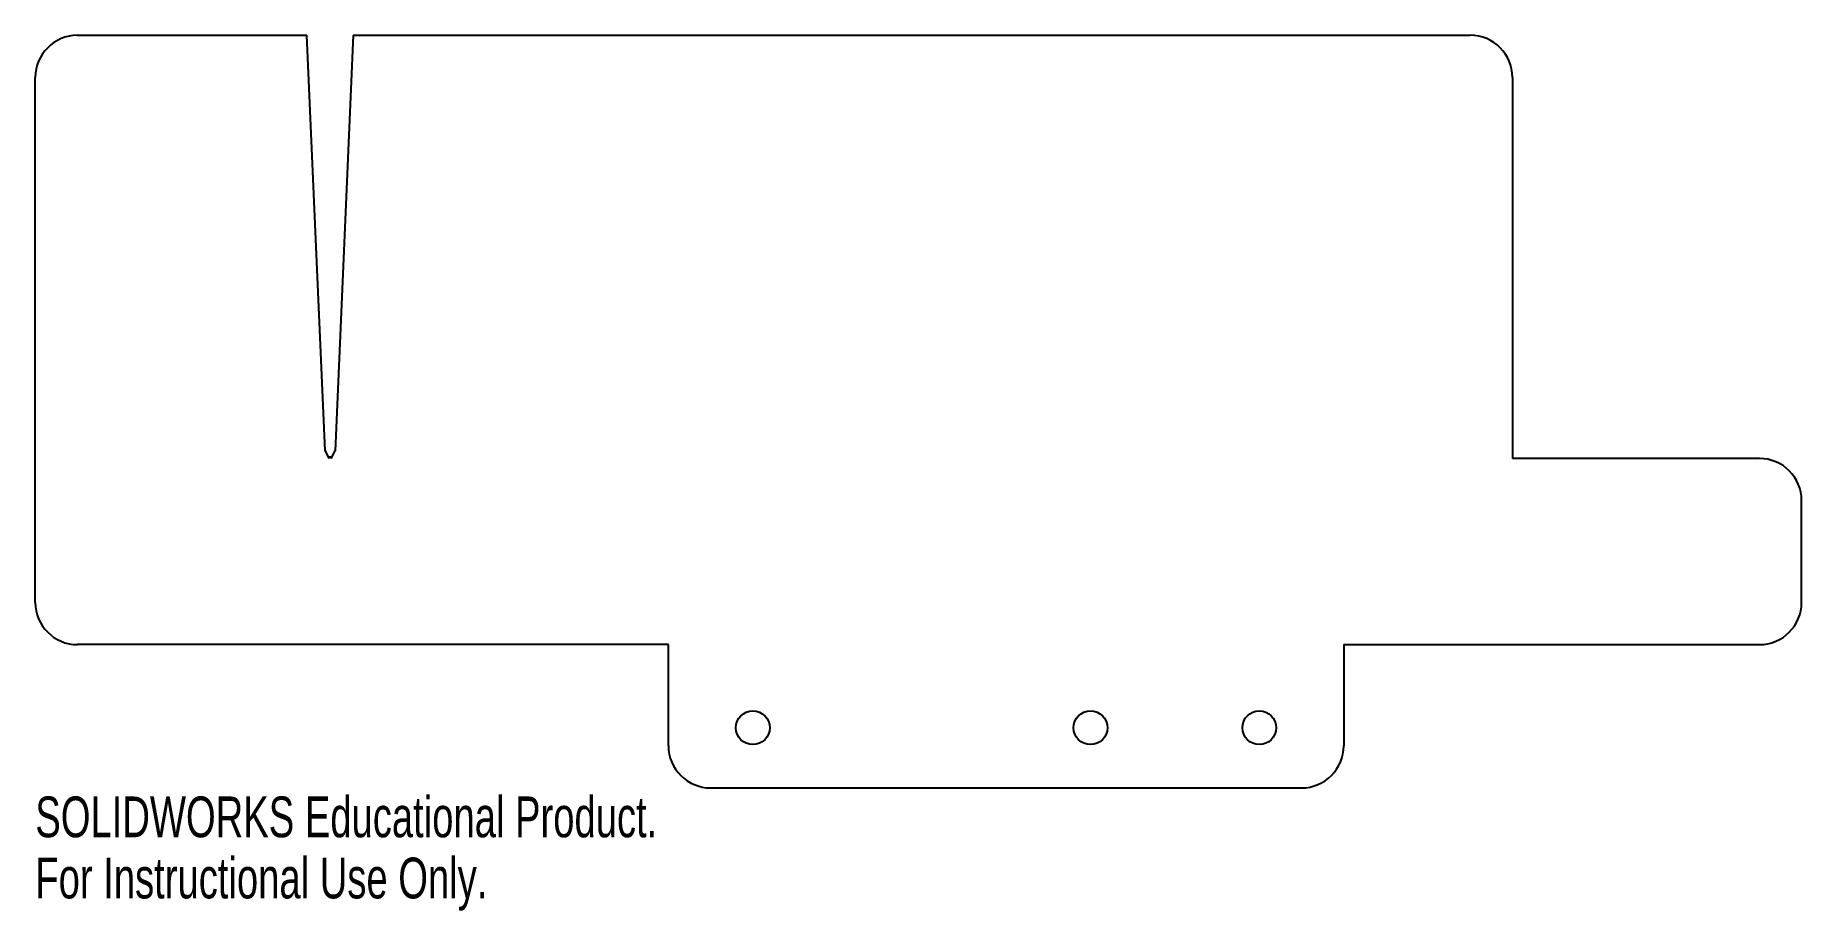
# Model space of a CAD drawing. Header units: millimetres. Extents: x -75 to 134, y -15 to 89.
import ezdxf

# ---------------------------------------------------------------- set-up
doc = ezdxf.new("R2010")
doc.units = ezdxf.units.MM
doc.styles.add('SLDTEXTSTYLE0', font='TXT', dxfattribs={"width": 0.7})

msp = doc.modelspace()

# ---------------------------------------------------------------- linework, layer by layer
at = {"color": 7, "linetype": 'Continuous', "lineweight": 25}
for p, q in [((-70, 89.23), (-42.84, 89.23)), ((-40.68, 39.97), (-42.84, 89.23)), ((-37.33, 89.23), (-39.49, 39.97)), ((-37.33, 89.23), (95, 89.23)), ((-75, 21.99), (-75, 84.23)), ((100, 84.23), (100, 39.06)), ((-40.68, 39.97), (-40.24, 39.06)), ((-39.94, 39.06), (-39.49, 39.97)), ((-40.24, 39.25), (-39.94, 39.25)), ((-40.24, 39.25), (-40.24, 39.06)), ((-39.94, 39.25), (-39.94, 39.06)), ((129.25, 39.06), (100, 39.06)), ((134.25, 21.99), (134.25, 34.06)), ((0, 16.99), (-70, 16.99)), ((0, 5), (0, 16.99)), ((80, 16.99), (80, 5)), ((80, 16.99), (129.25, 16.99)), ((5, 0), (75, 0))]:
    msp.add_line(p, q, dxfattribs=at)
for centre in [(10, 7.13), (50, 7.13), (70, 7.13)]:
    msp.add_circle(centre, 2, dxfattribs=at)
for centre, start, end in [((-70, 84.23), 90, 180), ((95, 84.23), 0, 90), ((129.25, 34.06), 0, 90), ((-70, 21.99), 180, 270), ((129.25, 21.99), 270, 0), ((5, 5), 180, 270), ((75, 5), 270, 0)]:
    msp.add_arc(centre, 5, start, end, dxfattribs=at)

# ---------------------------------------------------------------- texts
at = {"color": 7, "linetype": 'Continuous', "char_height": 4.8336, "attachment_point": 1, "style": 'SLDTEXTSTYLE0'}
for s, insert in [('SOLIDWORKS Educational Product.', (-75, -1.02)), ('For Instructional Use Only.', (-75, -8.27))]:
    msp.add_mtext(s, dxfattribs=dict(at, insert=insert))

doc.saveas('drawing.dxf')
